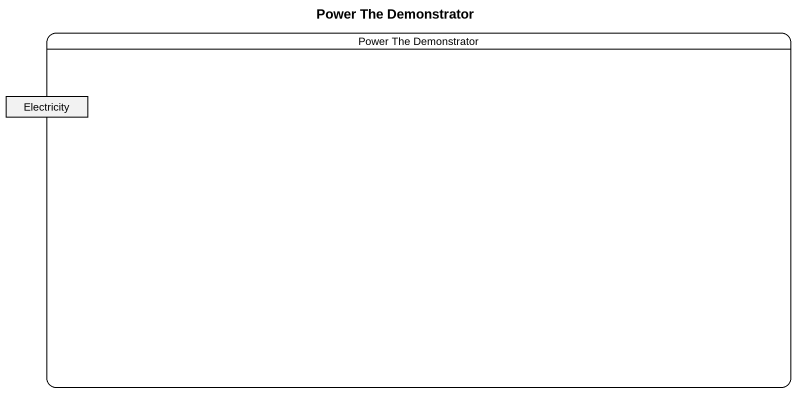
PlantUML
@startuml
title Power The Demonstrator
hide empty description
state "Power The Demonstrator" as Power_The_Demonstrator {
  state Electricity <<object>>
}
@enduml
